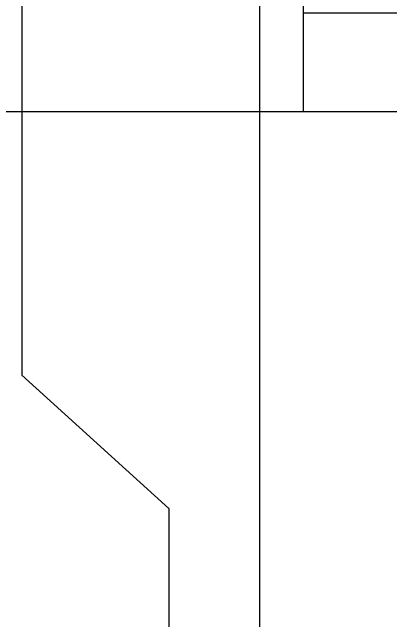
# Model space of a CAD drawing. Header units: inches. Extents: x 1.3 to 19.8, y 1.7 to 13.
# Drawn here: x 15.9045 to 16.1231, y 10.2535 to 10.6045 of the extents above; entities that cross this region are included whole.
import ezdxf

# ---------------------------------------------------------------- set-up
doc = ezdxf.new("R2010")
doc.units = ezdxf.units.IN
doc.header["$MEASUREMENT"] = 0
for name, color, linetype in [('45-1523-1', 80, 'Continuous'), ('Fastener', 134, 'Continuous'), ('Solenoid', 6, 'Continuous')]:
    doc.layers.add(name, color=color, linetype=linetype)

msp = doc.modelspace()

# ---------------------------------------------------------------- linework, layer by layer
at = {"layer": '45-1523-1'}
for p, q in [((15.91004, 10.88217), (15.91004, 10.39517)), ((16.04754, 10.00217), (16.04754, 10.76817)), ((15.99504, 10.31817), (15.91004, 10.39517)), ((15.99504, 10.31817), (15.99504, 10.14917))]:
    msp.add_line(p, q, dxfattribs=at)
at = {"layer": 'Fastener'}
msp.add_line((16.07262, 10.60417), (16.34724, 10.60417), dxfattribs=at)
at = {"layer": 'Solenoid'}
for p, q in [((16.07262, 10.54717), (16.07262, 11.21717)), ((16.07262, 10.60417), (16.32404, 10.60417)), ((15.17254, 10.54717), (16.42254, 10.54717))]:
    msp.add_line(p, q, dxfattribs=at)

doc.saveas('drawing.dxf')
